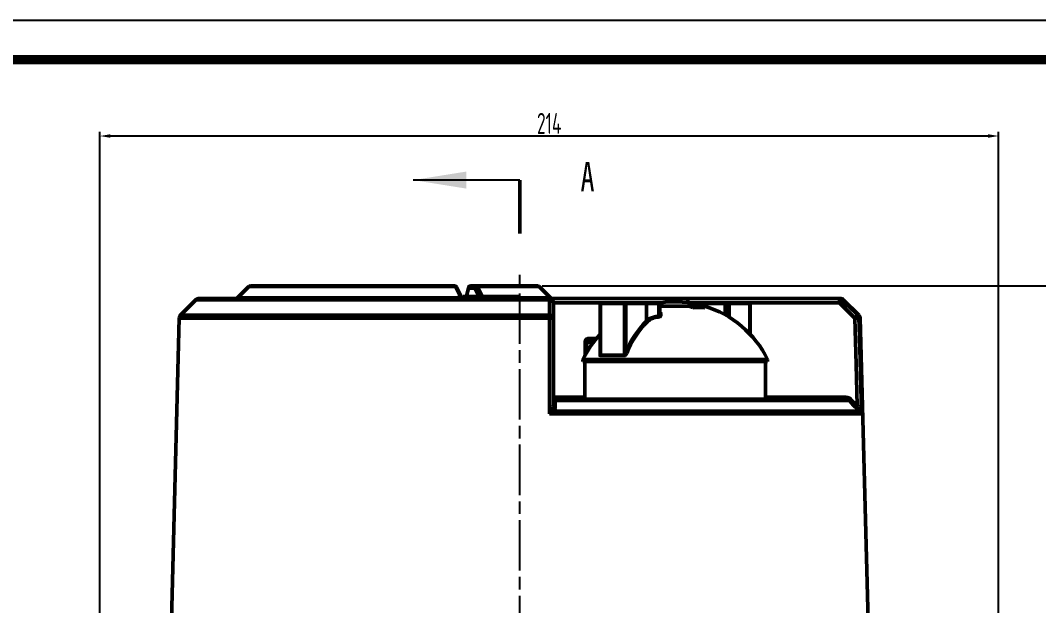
# Model space of a CAD drawing. Header units: millimetres. Extents: x 5395 to 6471, y 1829 to 2617.
# Drawn here: x 5978.7 to 6221.2, y 2477.2 to 2616.6 of the extents above; entities that cross this region are included whole.
import ezdxf

# ---------------------------------------------------------------- set-up
doc = ezdxf.new("R2010")
doc.units = ezdxf.units.MM
doc.linetypes.add('AM_ISO08W050', pattern=[18, 12, -1.5, 3, -1.5])
for name, color, linetype, lineweight in [('AM_5', 3, 'Continuous', 25), ('AM_7', 4, 'AM_ISO08W050', 25), ('AM_BOR', 7, 'Continuous', 50), ('剖切线', 1, 'Continuous', 50)]:
    doc.layers.add(name, color=color, linetype=linetype, lineweight=lineweight)
doc.layers.add('text', color=2, linetype='Continuous')
doc.styles.add('SLDTEXTSTYLE0', font='TXT', dxfattribs={"width": 0.7})
doc.styles.add('工程字', font='gbenor.shx', dxfattribs={"width": 0.707, "bigfont": 'hztxt.shx'})
doc.dimstyles.new('AM_GB$0', dxfattribs={"dimtxt": 3.5, "dimasz": 2.5, "dimexe": 1, "dimexo": 1, "dimgap": 0.5, "dimtad": 1, "dimdsep": 46, "dimtxsty": '工程字', "dimcen": 0, "dimclrd": 256, "dimclre": 256, "dimclrt": 2, "dimadec": 0, "dimazin": 2, "dimtp": 0.1, "dimtm": 0.1, "dimtfac": 0.71, "dimtmove": 0, "dimatfit": 3, "dimfxl": 0, "dimlwd": -1, "dimlwe": -1, "dimarcsym": 0})

# ---------------------------------------------------------------- blocks, each defined once
blk = doc.blocks.new('*D5')
at = {"layer": 'AM_5', "transparency": 16777216}
for p, q in [((6102.91, 2553.3), (6245.88, 2553.3)), ((6244.88, 2256.8), (6244.88, 2550.8)), ((6170.12, 2254.3), (6245.88, 2254.3))]:
    blk.add_line(p, q, dxfattribs=at)
for points in [[(6244.46, 2550.8), (6245.3, 2550.8), (6244.88, 2553.3)], [(6244.46, 2256.8), (6245.3, 2256.8), (6244.88, 2254.3)]]:
    blk.add_solid(points, dxfattribs=at)
at = {"layer": 'Defpoints', "color": 0}
for p in [(6101.91, 2553.3), (6244.88, 2553.3), (6169.12, 2254.3)]:
    blk.add_point(p, dxfattribs=at)
at = {"layer": 'AM_5', "color": 2, "transparency": 16777216, "insert": (6241.88, 2403.8), "char_height": 5, "attachment_point": 5, "rotation": 90, "style": '工程字'}
blk.add_mtext('299', dxfattribs=at)
blk = doc.blocks.new('*D6')
at = {"layer": 'AM_5', "transparency": 16777216}
for p, q in [((5997.62, 2460.3), (5997.62, 2590.01)), ((6211.62, 2392.8), (6211.62, 2590.01)), ((6209.12, 2589.01), (6000.12, 2589.01))]:
    blk.add_line(p, q, dxfattribs=at)
for points in [[(6000.12, 2589.43), (6000.12, 2588.59), (5997.62, 2589.01)], [(6209.12, 2589.43), (6209.12, 2588.59), (6211.62, 2589.01)]]:
    blk.add_solid(points, dxfattribs=at)
at = {"layer": 'Defpoints', "color": 0}
for p in [(5997.62, 2589.01), (5997.62, 2459.3), (6211.62, 2391.8)]:
    blk.add_point(p, dxfattribs=at)
at = {"layer": 'AM_5', "color": 2, "transparency": 16777216, "insert": (6104.62, 2592.01), "char_height": 5, "attachment_point": 5, "style": '工程字'}
blk.add_mtext('214', dxfattribs=at)

msp = doc.modelspace()

# ---------------------------------------------------------------- linework, layer by layer
msp.add_line((6471.04029, 2616.5507), (5394.79029, 2616.5507))
at = {"const_width": 2.25}
msp.add_lwpolyline([(6461.66529, 2607.1757), (5441.66529, 2607.1757), (5441.66529, 1838.4257), (6461.66529, 1838.4257)], close=True, dxfattribs=at)
at = {"layer": 'AM_5'}
msp.add_line((6097.61625, 2578.51359), (6072.21625, 2578.51359), dxfattribs=at)
msp.add_solid([(6072.21625, 2578.51359), (6084.91625, 2576.48159), (6084.91625, 2580.54559)], dxfattribs=at)
at = {"layer": 'AM_7'}
msp.add_line((6097.61625, 2251.50382), (6097.61625, 2555.94539), dxfattribs=at)
at = {"layer": 'AM_BOR'}
for p, q in [((6033.10263, 2553.15139), (6033.10195, 2553.15204)), ((6082.24819, 2553.15139), (6033.10263, 2553.15139)), ((6033.45483, 2553.29783), (6082.09888, 2553.29783)), ((6083.77372, 2550.57968), (6082.54826, 2553.0266)), ((6085.39471, 2552.8435), (6084.92668, 2550.84346)), ((6085.41636, 2552.79781), (6084.94826, 2550.79784)), ((6085.39482, 2552.84338), (6085.39849, 2552.85205)), ((6086.86202, 2552.79781), (6085.41636, 2552.79781)), ((6085.47219, 2553.0297), (6085.47248, 2553.03009)), ((6086.00195, 2553.29783), (6087.29503, 2553.29783)), ((6087.29503, 2553.29783), (6101.90914, 2553.29783)), ((6102.26269, 2553.15139), (6087.49792, 2553.15139)), ((6104.9698, 2550.44426), (6102.26269, 2553.15139)), ((6020.49109, 2550.00492), (6016.82346, 2546.33729)), ((6104.68102, 2550.00492), (6020.49109, 2550.00492)), ((6021.1982, 2550.29781), (6104.61625, 2550.29781)), ((6030.38568, 2550.44426), (6083.60863, 2550.44426)), ((6084.14919, 2550.79784), (6084.14919, 2550.30306)), ((6084.27684, 2550.79784), (6084.14919, 2550.79784)), ((6084.27684, 2550.79784), (6084.27684, 2550.29781)), ((6084.34066, 2550.79784), (6084.34066, 2550.29781)), ((6084.53214, 2550.79784), (6084.34066, 2550.79784)), ((6084.53214, 2550.79784), (6084.53214, 2550.29781)), ((6084.91018, 2550.79784), (6084.53214, 2550.79784)), ((6084.94826, 2550.79784), (6087.60058, 2550.79784)), ((6087.60058, 2550.79784), (6087.60058, 2550.29781)), ((6087.73778, 2550.79784), (6087.60058, 2550.79784)), ((6087.73778, 2550.79784), (6087.73778, 2550.29781)), ((6088.14938, 2550.79784), (6087.73778, 2550.79784)), ((6088.14938, 2550.79784), (6088.14938, 2550.29781)), ((6089.58571, 2550.79784), (6089.58571, 2550.29781)), ((6095.76832, 2550.79784), (6089.58571, 2550.79784)), ((6095.76832, 2550.79784), (6095.76832, 2550.29781)), ((6097.20464, 2550.79784), (6097.20464, 2550.29781)), ((6097.61625, 2550.79784), (6097.20464, 2550.79784)), ((6097.61625, 2550.79784), (6097.61625, 2550.29781)), ((6097.75345, 2550.79784), (6097.75345, 2550.29781)), ((6097.75345, 2550.44426), (6104.9698, 2550.44426)), ((6104.61625, 2550.29781), (6137.61625, 2550.29781)), ((6105.61625, 2549.29783), (6105.61625, 2545.63017)), ((6116.96586, 2549.29783), (6105.61625, 2549.29783)), ((6116.76586, 2549.09782), (6116.76586, 2536.93959)), ((6116.76586, 2549.09782), (6116.80013, 2549.09782)), ((6116.80013, 2549.09782), (6116.80013, 2536.8142)), ((6122.58147, 2549.09782), (6116.80013, 2549.09782)), ((6116.96586, 2549.29783), (6122.69342, 2549.29783)), ((6122.58147, 2536.8142), (6122.58147, 2549.09782)), ((6122.58147, 2549.09782), (6122.83484, 2549.09782)), ((6122.69342, 2549.29783), (6127.62602, 2549.29783)), ((6122.83484, 2549.09782), (6122.83484, 2537.38521)), ((6127.76744, 2549.09782), (6122.83484, 2549.09782)), ((6127.62602, 2549.29783), (6130.74559, 2549.29783)), ((6127.76744, 2544.91778), (6127.76744, 2549.09782)), ((6130.69204, 2549.09782), (6127.76744, 2549.09782)), ((6130.69204, 2546.07298), (6130.69204, 2549.09782)), ((6130.69204, 2549.09782), (6130.9455, 2549.09782)), ((6131.33082, 2549.29783), (6130.74899, 2549.29783)), ((6130.9455, 2549.09782), (6130.9455, 2546.37508)), ((6130.94899, 2549.09782), (6130.9455, 2549.09782)), ((6130.94899, 2546.49405), (6130.94899, 2549.09782)), ((6130.94899, 2548.49781), (6141.61625, 2548.49781)), ((6130.94899, 2548.49459), (6137.94545, 2548.49459)), ((6137.61625, 2550.29781), (6173.71301, 2550.29781)), ((6137.61625, 2550.29781), (6137.61625, 2549.33475)), ((6138.48351, 2549.29783), (6137.90168, 2549.29783)), ((6138.48351, 2549.29783), (6146.51363, 2549.29783)), ((6146.51953, 2549.09782), (6139.14013, 2549.09782)), ((6140.77388, 2548.49459), (6141.61625, 2548.49459)), ((6140.77388, 2548.49459), (6140.77388, 2548.16212)), ((6141.61625, 2548.49459), (6141.61625, 2548.49781)), ((6146.51363, 2549.29783), (6147.33404, 2549.29783)), ((6146.51953, 2546.42995), (6146.51953, 2549.09782)), ((6146.51953, 2549.09782), (6146.71363, 2549.09782)), ((6146.71363, 2546.3209), (6146.71363, 2549.09782)), ((6147.47546, 2549.09782), (6146.71363, 2549.09782)), ((6147.33404, 2549.29783), (6152.26664, 2549.29783)), ((6152.40806, 2549.09782), (6147.47546, 2549.09782)), ((6147.47546, 2545.86993), (6147.47546, 2549.09782)), ((6173.71301, 2549.29783), (6152.26664, 2549.29783)), ((6152.40806, 2541.85935), (6152.40806, 2549.09782)), ((6152.40806, 2549.09782), (6152.46664, 2549.09782)), ((6152.46664, 2541.79724), (6152.46664, 2549.09782)), ((6173.71301, 2550.29781), (6173.71301, 2549.29783)), ((6173.71301, 2550.29781), (6174.0343, 2550.29781)), ((6174.7414, 2550.00492), (6174.41715, 2550.00492)), ((6178.40904, 2546.33729), (6174.7414, 2550.00492)), ((6016.82346, 2546.33729), (6104.67805, 2546.33729)), ((6130.9455, 2546.37508), (6130.92779, 2546.49405)), ((6178.09983, 2546.33729), (6178.40904, 2546.33729)), ((6016.5309, 2545.65637), (6014.32121, 2461.27165)), ((6104.70362, 2545.65637), (6016.5309, 2545.65637)), ((6105.61625, 2545.63017), (6105.61625, 2524.82259)), ((6178.70159, 2545.65637), (6178.39126, 2545.65637)), ((6180.91129, 2461.27165), (6178.70159, 2545.65637)), ((6113.15567, 2539.79783), (6113.53787, 2539.79783)), ((6113.15567, 2536.83511), (6113.15567, 2539.79783)), ((6113.53787, 2539.79783), (6113.53787, 2537.50396)), ((6115.07796, 2539.79783), (6113.53787, 2539.79783)), ((6114.04998, 2540.79782), (6115.96836, 2540.79782)), ((6114.41821, 2540.29782), (6115.4665, 2540.29782)), ((6122.56787, 2536.71867), (6116.78, 2536.71867)), ((6116.80013, 2536.8142), (6122.58147, 2536.8142)), ((6112.61625, 2535.79782), (6112.61625, 2535.29783)), ((6150.1726, 2535.79782), (6112.61625, 2535.79782)), ((6150.1726, 2535.29783), (6112.61625, 2535.29783)), ((6113.11625, 2535.29783), (6113.11625, 2526.29782)), ((6156.61625, 2535.79782), (6150.1726, 2535.79782)), ((6156.61625, 2535.29783), (6150.1726, 2535.29783)), ((6156.11625, 2526.29782), (6156.11625, 2535.29783)), ((6156.61625, 2535.29783), (6156.61625, 2535.79782)), ((6105.61625, 2526.79782), (6113.15567, 2526.79782)), ((6156.11625, 2526.79782), (6175.33084, 2526.79782)), ((6175.33084, 2526.29782), (6175.33084, 2526.79782)), ((6176.04623, 2526.00493), (6106.07832, 2526.00493)), ((6106.11625, 2526.29782), (6175.33084, 2526.29782)), ((6176.39774, 2526.35849), (6177.94237, 2524.82259)), ((6178.99163, 2522.81833), (6104.70298, 2522.81833)), ((6105.71044, 2523.49927), (6178.6036, 2523.49927))]:
    msp.add_line(p, q, dxfattribs=at)
at = {"layer": 'AM_BOR', "flags": 128}
for points in [[(6033.10263, 2553.15139), (6032.39417, 2552.44564), (6030.38568, 2550.44426)], [(6083.60863, 2550.44426), (6083.25399, 2551.15016), (6082.24819, 2553.15139)], [(6087.86566, 2550.79784), (6087.55141, 2551.42413), (6086.86202, 2552.79781)], [(6087.49792, 2553.15139), (6087.85161, 2552.44564), (6088.67728, 2550.79784)], [(6104.67805, 2546.33729), (6104.67916, 2547.7487), (6104.68102, 2550.00492)], [(6122.69342, 2549.29783), (6122.67158, 2549.29398), (6122.65058, 2549.2826), (6122.63123, 2549.26412), (6122.61426, 2549.23923), (6122.60034, 2549.20893), (6122.58999, 2549.17436), (6122.58362, 2549.13683), (6122.58147, 2549.09782)], [(6173.71301, 2549.29783), (6173.84506, 2549.43042), (6173.97244, 2549.55836), (6174.09066, 2549.67706), (6174.19553, 2549.78238), (6174.28336, 2549.87057), (6174.35103, 2549.93852), (6174.39616, 2549.98385), (6174.41715, 2550.00492)], [(6177.39543, 2545.63017), (6175.5041, 2547.5141), (6173.71301, 2549.29783)], [(6174.41715, 2550.00492), (6175.83434, 2548.59369), (6178.09983, 2546.33729)], [(6177.39543, 2545.63017), (6177.52776, 2545.76303), (6177.65539, 2545.89115), (6177.7738, 2546.01), (6177.8788, 2546.11541), (6177.96665, 2546.2036), (6178.03423, 2546.27143), (6178.07916, 2546.31655), (6178.09983, 2546.33729)], [(6104.70298, 2522.81833), (6104.70303, 2524.81763), (6104.70326, 2532.81488), (6104.70362, 2545.65637)], [(6177.39543, 2545.63017), (6177.57972, 2545.63503), (6177.75769, 2545.63971), (6177.92324, 2545.64406), (6178.0707, 2545.64794), (6178.19501, 2545.65121), (6178.29192, 2545.65375), (6178.35809, 2545.65548), (6178.39126, 2545.65637)], [(6177.94237, 2524.82259), (6177.68504, 2534.6122), (6177.39543, 2545.63017)], [(6178.39126, 2545.65637), (6178.44382, 2543.65705), (6178.65405, 2535.65981), (6178.99163, 2522.81833)], [(6106.07832, 2526.00493), (6106.07866, 2525.29983), (6106.07904, 2524.46903)], [(6176.04623, 2526.00493), (6176.05732, 2526.01607), (6176.08025, 2526.03915), (6176.11425, 2526.07334), (6176.15811, 2526.11746), (6176.21031, 2526.16996), (6176.26904, 2526.22904), (6176.33225, 2526.29261), (6176.39774, 2526.35849)], [(6177.59078, 2524.46903), (6176.88171, 2525.17417), (6176.04623, 2526.00493)], [(6177.59078, 2524.46903), (6177.60179, 2524.48011), (6177.62468, 2524.50313), (6177.65865, 2524.5373), (6177.70252, 2524.5814), (6177.75476, 2524.63393), (6177.81354, 2524.69304), (6177.87681, 2524.75667), (6177.94237, 2524.82259)]]:
    msp.add_lwpolyline(points, dxfattribs=at)
at = {"layer": 'AM_BOR'}
for centre, radius, start, end in [((6033.45483, 2552.79782), 0.5, 90, 134.8899569), ((6033.45505, 2552.80057), 0.49727, 90.0260047, 135.1305621), ((6082.0568, 2553.10559), 0.1968, 13.4572628, 77.6526355), ((6082.09888, 2552.79782), 0.5, 26.6531873, 90), ((6082.29605, 2552.85347), 0.30174, 34.6500043, 99.1249821), ((6085.44205, 2552.83778), 0.04751, 172.8405698, 237.2765692), ((6085.49879, 2553.03226), 0.02673, 185.4848465, 239.8853503), ((6087.33112, 2552.82908), 0.47014, 94.4020389, 183.8139252), ((6087.48182, 2552.43173), 0.71983, 88.718302, 149.4320366), ((6087.26973, 2553.04902), 0.25009, 24.160498, 84.193663), ((6101.90914, 2552.79782), 0.5, 45, 90), ((6021.1982, 2549.29782), 1, 90, 135), ((6030.03308, 2550.7955), 0.49769, 270.0238123, 315.1104205), ((6083.80126, 2550.49191), 0.19844, 193.8946353, 257.998335), ((6084.22131, 2550.79782), 0.5, 205.7992128, 269.999273), ((6084.22131, 2550.79782), 0.5, 205.8386327, 269.999072), ((6084.97421, 2550.83797), 0.04779, 173.4299932, 237.1139682), ((6087.43091, 2550.68519), 0.38738, 270.2565556, 295.975989), ((6104.61625, 2549.29782), 1, 0, 90), ((6104.14858, 2550.04078), 0.53365, 356.1462444, 28.7932895), ((6104.76002, 2549.13737), 0.87113, 10.6138608, 95.2031245), ((6105.32335, 2550.79782), 0.5, 225, 270), ((6116.96586, 2549.09782), 0.2, 90, 180), ((6116.98478, 2549.11348), 0.18532, 95.8605621, 184.8464598), ((6122.65805, 2549.12281), 0.17855, 351.9542705, 78.5735856), ((6127.59064, 2549.12281), 0.17855, 351.9549854, 78.5728707), ((6130.91897, 2549.14423), 0.23163, 138.4630937, 191.5581284), ((6130.74553, 2549.09785), 0.19997, 359.9914386, 89.9829429), ((6130.74899, 2549.09782), 0.2, 0, 90), ((6134.61625, 2525.01911), 24.5, 73.3984504, 98.737028), ((6132.73027, 2535.59661), 13.91245, 63.8633412, 67.9844935), ((6138.48351, 2549.09782), 0.2, 90, 136.7697265), ((6135.55869, 2535.59661), 13.91245, 63.8633412, 67.9844935), ((6134.61625, 2525.01589), 24.5, 26.1089057, 73.3984504), ((6144.82151, 2549.14781), 1.69876, 358.3136673, 5.0662387), ((6146.51363, 2549.09782), 0.2, 0, 90), ((6147.29867, 2549.12281), 0.17855, 351.9548801, 78.5736874), ((6152.23126, 2549.12281), 0.17855, 351.9548801, 78.5736874), ((6152.26664, 2549.09782), 0.2, 0, 90), ((6173.71271, 2549.30427), 0.99355, 44.8456904, 89.9826985), ((6174.03429, 2549.29782), 1, 45, 90), ((6017.53056, 2545.63018), 1, 135, 178.5), ((6104.75914, 2545.46893), 0.87214, 10.6544696, 95.3346863), ((6096.2241, 2545.67888), 8.47955, 359.8479099, 4.4533492), ((6130.22591, 2546.04474), 0.46698, 342.2634312, 3.4668147), ((6131.14004, 2546.39478), 0.19553, 185.7815136, 279.8605476), ((6140.2731, 2536.56789), 11.60506, 83.0004344, 96.9995656), ((6177.38972, 2545.63055), 1.00187, 1.4768938, 44.8641334), ((6177.70194, 2545.63018), 1, 1.5, 45), ((6104.9185, 2537.23226), 8.42685, 85.2504641, 91.4611671), ((6144.26313, 2528.7345), 23.10858, 135.5477302, 158.0158094), ((6144.32474, 2528.7047), 22.92083, 135.5473527, 158.0159984), ((6128.04189, 2545.05165), 0.30536, 206.0015224, 255.0606678), ((6134.61625, 2525.01589), 24.5, 136.7680953, 153.8910943), ((6114.49588, 2540.74062), 0.44955, 172.6898724, 260.0500517), ((6116.56685, 2536.81347), 0.23328, 336.0225899, 0.1797136), ((6122.25031, 2536.8126), 0.33116, 343.5220834, 0.2765224), ((6123.13758, 2537.77023), 0.48978, 231.8228238, 262.1304498), ((6106.11625, 2526.79782), 0.5, 180, 270), ((6106.04281, 2526.43724), 0.43377, 190.4608947, 274.695651), ((6106.04301, 2524.90154), 0.43401, 190.4807351, 274.761999), ((6106.0527, 2524.17926), 0.76127, 206.1146661, 243.2822829), ((6178.90009, 2523.65283), 0.33391, 145.0381266, 207.3808783)]:
    msp.add_arc(centre, radius, start, end, dxfattribs=at)
for points, knots in [([(6085.47741, 2553.02717), (6085.45275, 2552.98697), (6085.4104, 2552.9179), (6085.39456, 2552.84144), (6085.38795, 2552.80949)], [0, 0, 0, 0, 0.582085411, 1, 1, 1, 1]), ([(6085.48538, 2553.00914), (6085.4795, 2552.99767), (6085.44528, 2552.93092), (6085.42946, 2552.85811), (6085.41636, 2552.79781)], [0, 0, 0, 0, 0.171909861, 1, 1, 1, 1]), ([(6086.00195, 2553.29783), (6085.94923, 2553.29453), (6085.82129, 2553.28652), (6085.64585, 2553.2109), (6085.52185, 2553.11198), (6085.4843, 2553.04308), (6085.4758, 2553.02747)], [0, 0, 0, 0, 0.256430386, 0.622285766, 0.91444885, 1, 1, 1, 1]), ([(6086.00195, 2553.29783), (6086.00045, 2553.29782), (6085.99689, 2553.2978), (6085.9893, 2553.29775), (6085.97459, 2553.29731), (6085.94318, 2553.29561), (6085.87108, 2553.28703), (6085.74331, 2553.25156), (6085.58982, 2553.16282), (6085.51821, 2553.05745), (6085.48538, 2553.00914)], [0, 0, 0, 0, 0.007289676, 0.017254389, 0.036803167, 0.078653266, 0.169755128, 0.388170411, 0.719508292, 1, 1, 1, 1]), ([(6083.76513, 2550.57524), (6083.77403, 2550.56224), (6083.79818, 2550.52692), (6083.78498, 2550.48649), (6083.74428, 2550.46002), (6083.70325, 2550.4483), (6083.66062, 2550.44307), (6083.62277, 2550.44394), (6083.60863, 2550.44426)], [0, 0, 0, 0, 0.205010748, 0.556795605, 0.717589688, 0.798570876, 0.924727483, 1, 1, 1, 1]), ([(6084.92228, 2550.84305), (6084.91466, 2550.80938), (6084.89326, 2550.71486), (6084.80859, 2550.56704), (6084.71159, 2550.4497), (6084.6507, 2550.40885), (6084.63782, 2550.40021)], [0, 0, 0, 0, 0.207838202, 0.583568531, 0.911913172, 1, 1, 1, 1]), ([(6084.94826, 2550.79784), (6084.92399, 2550.73863), (6084.87592, 2550.6214), (6084.76829, 2550.48801), (6084.69307, 2550.42682), (6084.67117, 2550.40901)], [0, 0, 0, 0, 0.419705118, 0.831107115, 1, 1, 1, 1]), ([(6089.58571, 2550.79784), (6089.41136, 2550.79784), (6089.06382, 2550.79784), (6088.54506, 2550.79784), (6088.25117, 2550.79784), (6088.1835, 2550.79784), (6088.14938, 2550.79784)], [0, 0, 0, 0, 0.2815518927, 0.5612639649, 0.7788601669, 1, 1, 1, 1]), ([(6097.20464, 2550.79784), (6097.17406, 2550.79784), (6097.11313, 2550.79784), (6096.94393, 2550.79784), (6096.4431, 2550.79784), (6096.04707, 2550.79784), (6095.76832, 2550.79784)], [0, 0, 0, 0, 0.187374201, 0.373227163, 0.558833756, 1, 1, 1, 1]), ([(6127.76744, 2544.91778), (6128.03395, 2545.12964), (6128.5178, 2545.51427), (6129.48954, 2545.90804), (6130.22836, 2546.05385), (6130.62096, 2546.07004), (6130.69204, 2546.07298)], [0, 0, 0, 0, 0.354052144, 0.642771404, 0.935324457, 1, 1, 1, 1]), ([(6131.17352, 2546.20214), (6131.16424, 2546.16796), (6131.14679, 2546.10372), (6131.04207, 2546.01222), (6130.91352, 2545.94773), (6130.78206, 2545.91078), (6130.70567, 2545.90508), (6130.6707, 2545.90248)], [0, 0, 0, 0, 0.25795691, 0.4849259, 0.703583797, 0.864278063, 1, 1, 1, 1]), ([(6130.69204, 2546.07298), (6130.7099, 2546.07573), (6130.75056, 2546.08199), (6130.8181, 2546.12146), (6130.88127, 2546.18664), (6130.93215, 2546.27659), (6130.94084, 2546.34069), (6130.9455, 2546.37508)], [0, 0, 0, 0, 0.113225981, 0.257630725, 0.475419896, 0.718521103, 1, 1, 1, 1]), ([(6130.94899, 2547.14658), (6130.98287, 2547.11314), (6131.21294, 2546.88616), (6131.19167, 2546.51696), (6131.17352, 2546.20214)], [0, 0, 0, 0, 0.147291477, 1, 1, 1, 1]), ([(6130.6707, 2545.90248), (6130.60489, 2545.89957), (6130.2407, 2545.88348), (6129.55397, 2545.73784), (6128.65434, 2545.34606), (6128.20925, 2544.96647), (6127.96317, 2544.75661)], [0, 0, 0, 0, 0.064043217, 0.354412824, 0.643071814, 1, 1, 1, 1]), ([(6114.04998, 2540.79782), (6113.95125, 2540.78806), (6113.74296, 2540.76748), (6113.47294, 2540.59755), (6113.28336, 2540.3482), (6113.17561, 2540.0776), (6113.16232, 2539.89109), (6113.15567, 2539.79783)], [0, 0, 0, 0, 0.236844042, 0.499616668, 0.699612538, 0.849798277, 1, 1, 1, 1]), ([(6113.53787, 2539.79783), (6113.54061, 2539.82841), (6113.54489, 2539.87629), (6113.5826, 2539.96779), (6113.6713, 2540.08155), (6113.86289, 2540.20279), (6114.12292, 2540.28335), (6114.32163, 2540.29309), (6114.41821, 2540.29782)], [0, 0, 0, 0, 0.074779646, 0.117101872, 0.246963378, 0.443678424, 0.729617337, 1, 1, 1, 1]), ([(6116.78, 2536.71867), (6116.76802, 2536.72092), (6116.74125, 2536.72595), (6116.71523, 2536.77228), (6116.70757, 2536.87852), (6116.72673, 2536.99993), (6116.75937, 2537.08957), (6116.76586, 2537.10739)], [0, 0, 0, 0, 0.1148327, 0.256636592, 0.479414427, 0.896464865, 1, 1, 1, 1]), ([(6116.76667, 2536.93843), (6116.76687, 2536.91223), (6116.7672, 2536.86989), (6116.77811, 2536.83097), (6116.78973, 2536.81646), (6116.79627, 2536.81504), (6116.80013, 2536.8142)], [0, 0, 0, 0, 0.4920273316, 0.7949771631, 0.8791214037, 1, 1, 1, 1]), ([(6123.07052, 2537.28506), (6123.01524, 2537.16973), (6122.93163, 2536.99527), (6122.77524, 2536.81809), (6122.67357, 2536.74618), (6122.61194, 2536.72125), (6122.57784, 2536.71925), (6122.56787, 2536.71867)], [0, 0, 0, 0, 0.493508233, 0.746513366, 0.851037868, 0.956490377, 1, 1, 1, 1]), ([(6122.58147, 2536.8142), (6122.58655, 2536.8148), (6122.59793, 2536.81613), (6122.61636, 2536.82732), (6122.64214, 2536.85167), (6122.69034, 2536.92222), (6122.76751, 2537.10294), (6122.80757, 2537.27087), (6122.83484, 2537.38521)], [0, 0, 0, 0, 0.027582237, 0.061729782, 0.104186081, 0.195415807, 0.452144295, 1, 1, 1, 1]), ([(6175.33084, 2526.79782), (6175.50097, 2526.78101), (6175.84125, 2526.74738), (6176.19482, 2526.54676), (6176.35841, 2526.39498), (6176.39774, 2526.35849)], [0, 0, 0, 0, 0.431648721, 0.863340453, 1, 1, 1, 1]), ([(6105.36915, 2523.84417), (6105.44514, 2524.00365), (6105.59372, 2524.31545), (6105.60885, 2524.65615), (6105.61625, 2524.82259)], [0, 0, 0, 0, 0.511484151, 1, 1, 1, 1]), ([(6106.07904, 2524.46903), (6106.06709, 2524.30286), (6106.04221, 2523.95685), (6105.8239, 2523.65576), (6105.71044, 2523.49927)], [0, 0, 0, 0, 0.480255878, 1, 1, 1, 1]), ([(6106.11625, 2526.29782), (6106.11428, 2526.29655), (6106.10623, 2526.29135), (6106.09228, 2526.2203), (6106.08297, 2526.07667), (6106.07832, 2526.00493)], [0, 0, 0, 0, 0.139774746, 0.5702726, 1, 1, 1, 1]), ([(6176.04623, 2526.00493), (6176.01985, 2526.02926), (6175.91003, 2526.13059), (6175.67284, 2526.26427), (6175.4449, 2526.28663), (6175.33084, 2526.29782)], [0, 0, 0, 0, 0.136386416, 0.567873392, 1, 1, 1, 1]), ([(6178.6036, 2523.49927), (6178.50112, 2523.59367), (6178.18304, 2523.88667), (6177.83004, 2524.23377), (6177.59078, 2524.46903)], [0, 0, 0, 0, 0.322181231, 1, 1, 1, 1]), ([(6177.94237, 2524.82259), (6178.10201, 2524.58802), (6178.33458, 2524.24628), (6178.55677, 2523.94016), (6178.62645, 2523.84417)], [0, 0, 0, 0, 0.686422021, 1, 1, 1, 1]), ([(6104.70298, 2522.81833), (6104.70442, 2522.82048), (6104.82664, 2523.00297), (6105.06484, 2523.36179), (6105.2692, 2523.68573), (6105.36915, 2523.84417)], [0, 0, 0, 0, 0.006056255, 0.513885359, 1, 1, 1, 1]), ([(6105.71044, 2523.49927), (6105.55735, 2523.39447), (6105.24451, 2523.18032), (6104.88763, 2522.94122), (6104.70513, 2522.81976), (6104.70298, 2522.81833)], [0, 0, 0, 0, 0.486395922, 0.993930131, 1, 1, 1, 1]), ([(6178.99163, 2522.81833), (6178.9914, 2522.81976), (6178.97214, 2522.94123), (6178.89954, 2523.18032), (6178.70083, 2523.39447), (6178.6036, 2523.49927)], [0, 0, 0, 0, 0.006069654, 0.513604093, 1, 1, 1, 1]), ([(6178.62645, 2523.84417), (6178.71989, 2523.68573), (6178.91095, 2523.36179), (6178.97571, 2523.00297), (6178.99144, 2522.82048), (6178.99163, 2522.81833)], [0, 0, 0, 0, 0.4861149198, 0.9939437457, 1, 1, 1, 1])]:
    msp.add_open_spline(points, degree=3, knots=knots, dxfattribs=at)
at = {"layer": '剖切线'}
msp.add_line((6097.61625, 2578.51359), (6097.61625, 2565.81359), dxfattribs=at)

# ---------------------------------------------------------------- texts
at = {"layer": 'text', "insert": (6112.07848, 2582.84324), "char_height": 7, "attachment_point": 1, "style": 'SLDTEXTSTYLE0'}
msp.add_mtext('{\\fSimSun|b0|i0|c0|p2;A}', dxfattribs=at)

# ---------------------------------------------------------------- dimensions: what is measured, and where the dimension line sits
at = {"layer": 'AM_5'}
dim = msp.add_linear_dim(base=(5997.61625, 2589.00865), p1=(6211.61625, 2391.79782), p2=(5997.61625, 2459.29782), dimstyle='AM_GB$0', override={"dimtxt": 5}, dxfattribs=at)
dim.commit()
dim.dimension.update_dxf_attribs({"geometry": '*D6', "text_midpoint": (6104.61625, 2589.00865), "dimtype": 160})
dim = msp.add_linear_dim(base=(6244.87935, 2553.29782), p1=(6169.11625, 2254.29782), p2=(6101.90914, 2553.29782), angle=90, dimstyle='AM_GB$0', override={"dimtxt": 5}, dxfattribs=at)
dim.commit()
dim.dimension.update_dxf_attribs({"geometry": '*D5', "text_midpoint": (6241.87935, 2403.79782)})

doc.saveas('drawing.dxf')
